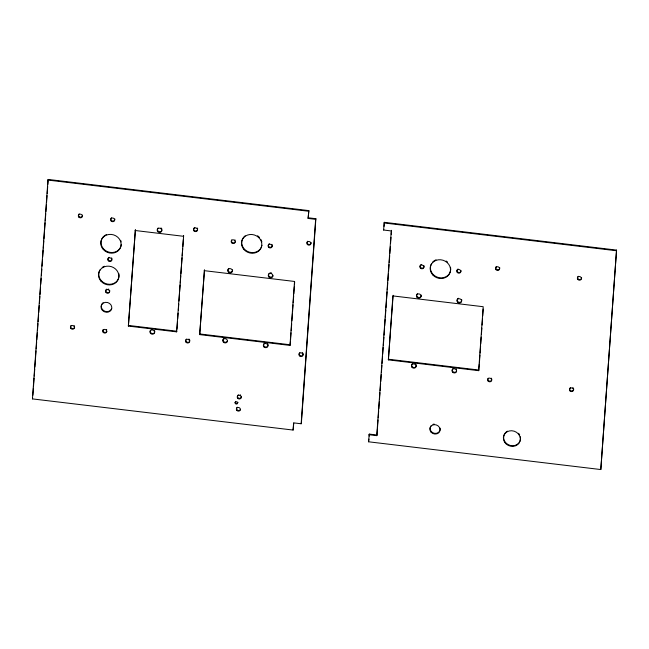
<?xml version="1.0" encoding="UTF-8"?>
<svg xmlns="http://www.w3.org/2000/svg" width="649" height="649" viewBox="0 0 649 649"><rect width="100%" height="100%" fill="white"/><g stroke="black" fill="none" stroke-linecap="round" stroke-linejoin="round"><path stroke-width="0.97" d="M293.77 423.132L293.105 430.06L32.45 398.9L47.977 180.081L48.196 179.448L308.851 210.609L308.113 218.437L315.649 219.338L315.876 218.705L308.34 217.804M32.888 395.241L33.391 388.183M33.529 386.171L34.105 378.099M34.251 376.087L34.746 369.03M34.892 367.01L35.395 359.952M35.533 357.932L36.036 350.874M36.182 348.862L36.677 341.796M36.823 339.784L37.326 332.726M37.464 330.706L37.966 323.648M38.113 321.628L38.616 314.57M38.753 312.558L39.256 305.501M39.402 303.481L39.897 296.423M40.043 294.403L40.546 287.345M40.757 284.319L41.187 278.267M41.398 275.241L41.828 269.197M42.047 266.171L42.477 260.119M42.688 257.093L43.191 250.035M43.337 248.015L43.832 240.957M43.978 238.946L44.481 231.88M44.619 229.868L45.122 222.81M45.268 220.79L45.763 213.732M45.909 211.712L46.412 204.654M46.55 202.642L47.053 195.584M47.199 193.564L47.693 186.506M47.839 184.486L48.196 179.448M128.372 326.082L135.373 229.876L128.372 326.082L176.617 331.85L176.836 331.217L128.591 325.449M176.617 331.85L183.618 235.644L183.472 237.656M176.982 329.205L177.477 322.164M177.696 319.146L178.126 313.11M178.337 310.092L178.767 304.057M178.978 301.039L179.481 293.997M179.619 291.985L180.122 284.943M180.268 282.932L180.763 275.89M180.909 273.87L181.404 266.828M181.55 264.816L182.044 257.775M182.191 255.763L182.694 248.721M182.831 246.709L183.334 239.668M199.689 334.608L204.451 270.025L199.689 334.608L289.989 345.406L290.428 341.78M289.989 345.406L294.524 281.455L204.224 270.657M290.565 339.776L291.06 332.783M291.206 330.787L291.701 323.786M291.912 320.793L292.407 313.8M292.553 311.796L293.048 304.803M293.186 302.807L293.689 295.806M293.827 293.81L294.322 286.817M294.468 284.822L294.678 281.82M293.105 430.06L293.616 422.864L301.152 423.765L301.371 423.132L315.876 218.705M308.113 218.437L308.851 210.609M301.152 423.765L315.649 219.338M369.062 434.733L376.753 435.649L391.274 230.947L383.583 230.022L384.313 222.331L616.55 250.1L600.804 469.551L368.559 441.791L369.289 434.1L376.98 435.017L377.41 428.965M368.932 439.138L368.559 441.791M369.143 436.112L369.289 434.1M384.021 226.363L384.313 222.331M377.548 426.953L378.051 419.895M378.197 417.875L378.692 410.817M378.838 408.797L379.341 401.739M379.478 399.727L379.981 392.661M380.127 390.649L380.63 383.591M380.768 381.571L381.271 374.514M381.417 372.494L381.912 365.436M382.058 363.424L382.561 356.366M382.699 354.346L383.202 347.288M383.348 345.268L383.916 337.204M384.062 335.184L384.565 328.126M384.703 326.106L385.206 319.048M385.352 317.037L385.847 309.979M385.993 307.959L386.496 300.901M386.634 298.881L387.137 291.823M387.283 289.811L387.778 282.745M387.924 280.733L388.427 273.675M388.564 271.655L389.067 264.597M389.213 262.577L389.708 255.519M389.854 253.508L390.357 246.45M390.568 243.424L390.998 237.372M391.217 234.346L391.501 230.314M388.37 359.871L392.905 295.92L483.205 306.717L478.67 370.668L388.37 359.871L393.132 295.287M478.67 370.668L479.319 364.04M479.457 362.045L479.952 355.044M480.098 353.048L480.593 346.055M480.739 344.051L481.234 337.058M481.444 334.065L481.866 328.07M482.085 325.068L482.507 319.073M482.718 316.071L483.213 309.078M600.804 469.551L616.55 250.1M32.45 398.9L32.677 398.267M235.108 402.769L235.336 402.137M237.575 403.061L237.794 402.437M383.583 230.022L383.81 229.389M376.753 435.649L376.98 435.017M47.977 180.081L308.624 211.241M384.086 222.964L616.323 250.733M135.146 230.509L183.391 236.277M199.916 333.975L290.208 344.773M388.597 359.238L478.889 370.035M460.985 270.463A2.028 1.825 19.5 0 1 459.581 272.507A2.028 1.825 19.5 0 1 457.156 271.258A2.028 1.825 19.5 0 1 458.137 268.994M423.902 265.579A2.028 1.825 19.5 0 1 421.972 268.126A2.028 1.825 19.5 0 1 420.438 265.165M420.779 264.824A2.028 1.825 19.5 0 1 421.712 264.451M450.544 267.258A10.279 9.281 19.5 0 1 439.016 277.675A10.279 9.281 19.5 0 1 431.642 263.453M432.623 262.155A10.279 9.281 19.5 0 1 436.055 259.819M446.212 261.036A10.279 9.281 19.5 0 1 447.599 262.139M491.869 379.56A2.028 1.825 19.5 0 1 489.224 381.028A2.028 1.825 19.5 0 1 488.202 378.197M491.374 378.189A2.028 1.825 19.5 0 1 491.666 378.61M499.738 267.688A2.028 1.825 19.5 0 1 497.637 269.765A2.028 1.825 19.5 0 1 495.868 267.226M496.104 266.804A2.028 1.825 19.5 0 1 496.444 266.463M573.667 388.856A2.028 1.825 19.5 0 1 571.063 390.812A2.028 1.825 19.5 0 1 570.382 387.64M572.816 387.631A2.028 1.825 19.5 0 1 573.505 388.394M581.577 277.472A2.028 1.825 19.5 0 1 578.965 279.427A2.028 1.825 19.5 0 1 578.283 276.247M520.36 436.736A8.567 7.731 19.5 0 1 514.892 445.465A8.567 7.731 19.5 0 1 504.484 440.939A8.567 7.731 19.5 0 1 507.437 431.114M518.567 433.281A8.567 7.731 19.5 0 1 519.687 434.919M440.16 428.113A5.143 4.64 19.5 0 1 434.181 433.272A5.143 4.64 19.5 0 1 430.936 425.882M432.915 424.397A5.143 4.64 19.5 0 1 434.173 424.073M461.788 300.503A2.336 2.109 19.5 0 1 458.746 302.199A2.336 2.109 19.5 0 1 457.561 298.929M457.959 298.532A2.336 2.109 19.5 0 1 458.462 298.256M461.561 299.408A2.336 2.109 19.5 0 1 461.755 299.943M456.669 371.017A2.296 2.077 19.5 0 1 453.018 371.707A2.296 2.077 19.5 0 1 453.513 368.275M456.223 368.94A2.296 2.077 19.5 0 1 456.555 369.411M421.242 295.092A2.336 2.109 19.5 0 1 418.824 297.493A2.336 2.109 19.5 0 1 416.788 294.565M417.056 294.078A2.336 2.109 19.5 0 1 417.453 293.681M416.082 364.592A2.336 2.109 19.5 0 1 415.206 367.302A2.336 2.109 19.5 0 1 412.139 366.563A2.336 2.109 19.5 0 1 412.48 363.716M415.287 363.716A2.336 2.109 19.5 0 1 415.741 364.105M111.766 308.567A5.452 4.924 19.5 0 1 103.662 310.628A5.452 4.924 19.5 0 1 103.094 302.718M189.613 339.792A2.028 1.825 19.5 0 1 188.859 342.145A2.028 1.825 19.5 0 1 186.198 341.504A2.028 1.825 19.5 0 1 186.49 339.038M188.924 339.038A2.028 1.825 19.5 0 1 189.321 339.378M118.889 273.667A10.279 9.281 19.5 0 1 107.361 284.084A10.279 9.281 19.5 0 1 99.987 269.862M102.201 267.461A10.279 9.281 19.5 0 1 104.408 266.228M197.612 229.819A2.028 1.825 19.5 0 1 194.83 230.719A2.028 1.825 19.5 0 1 194.051 227.994M194.392 227.653A2.028 1.825 19.5 0 1 194.83 227.41M197.223 227.986A2.028 1.825 19.5 0 1 197.685 228.87M311.058 242.426A2.028 1.825 19.5 0 1 308.445 244.381A2.028 1.825 19.5 0 1 307.764 241.201M161.909 230.468A2.336 2.109 19.5 0 1 158.429 231.352A2.336 2.109 19.5 0 1 158.194 227.961M161.001 227.961A2.336 2.109 19.5 0 1 161.455 228.351M161.788 228.837A2.336 2.109 19.5 0 1 161.982 229.373M154.567 330.625A2.336 2.109 19.5 0 1 152.345 333.562A2.336 2.109 19.5 0 1 150.576 330.146M151.468 329.473A2.336 2.109 19.5 0 1 152.044 329.327M302.986 353.348A2.028 1.825 19.5 0 1 302.231 355.701A2.028 1.825 19.5 0 1 299.57 355.052A2.028 1.825 19.5 0 1 299.862 352.594M302.304 352.585A2.028 1.825 19.5 0 1 302.694 352.926M272.239 246.149A2.028 1.825 19.5 0 1 269.457 247.042A2.028 1.825 19.5 0 1 268.678 244.316M269.019 243.975A2.028 1.825 19.5 0 1 269.457 243.732M271.85 244.316A2.028 1.825 19.5 0 1 272.304 245.2M235.319 241.736A2.028 1.825 19.5 0 1 232.537 242.629A2.028 1.825 19.5 0 1 231.758 239.903M234.93 239.903A2.028 1.825 19.5 0 1 235.222 240.317M261.936 245.257A10.279 9.281 19.5 0 1 246.993 251.163A10.279 9.281 19.5 0 1 245.168 235.79M257.531 235.774A10.279 9.281 19.5 0 1 259.527 237.502M261.003 239.627A10.279 9.281 19.5 0 1 261.863 241.996M114.824 218.964A2.028 1.825 19.5 0 1 112.22 220.92A2.028 1.825 19.5 0 1 111.539 217.748M74.651 326.974A2.028 1.825 19.5 0 1 72.007 328.451A2.028 1.825 19.5 0 1 70.984 325.611M74.156 325.611A2.028 1.825 19.5 0 1 74.448 326.025M111.936 259.73A2.028 1.825 19.5 0 1 109.154 260.63A2.028 1.825 19.5 0 1 108.367 257.896M108.716 257.556A2.028 1.825 19.5 0 1 109.146 257.312M111.539 257.896A2.028 1.825 19.5 0 1 112.001 258.781M109.746 290.541A2.028 1.825 19.5 0 1 108.342 292.594A2.028 1.825 19.5 0 1 105.917 291.344A2.028 1.825 19.5 0 1 106.898 289.081M108.424 289.073A2.028 1.825 19.5 0 1 108.894 289.316M82.52 215.103A2.028 1.825 19.5 0 1 80.427 217.188A2.028 1.825 19.5 0 1 78.659 214.641M78.886 214.227A2.028 1.825 19.5 0 1 79.235 213.886M121.314 244.357A10.279 9.281 19.5 0 1 105.511 250.603A10.279 9.281 19.5 0 1 106.655 234.467M120.641 240.3A10.279 9.281 19.5 0 1 121.144 241.899M106.858 331.306A2.028 1.825 19.5 0 1 104.075 332.207A2.028 1.825 19.5 0 1 103.288 329.473M106.468 329.473A2.028 1.825 19.5 0 1 106.752 329.887M237.777 402.137A1.249 1.128 19.5 0 1 236.171 403.337A1.249 1.128 19.5 0 1 235.749 401.382M240.495 409.357A2.028 1.825 19.5 0 1 237.485 410.119A2.028 1.825 19.5 0 1 237.274 407.183M241.42 396.263A2.028 1.825 19.5 0 1 240.016 398.316A2.028 1.825 19.5 0 1 237.591 397.066A2.028 1.825 19.5 0 1 238.572 394.803M240.098 394.803A2.028 1.825 19.5 0 1 240.568 395.038M272.994 275.776A2.336 2.109 19.5 0 1 269.781 276.815A2.336 2.109 19.5 0 1 268.881 273.667M269.781 272.994A2.336 2.109 19.5 0 1 270.349 272.848M270.957 272.848A2.336 2.109 19.5 0 1 271.55 272.994M232.561 269.83A2.336 2.109 19.5 0 1 229.551 272.085A2.336 2.109 19.5 0 1 228.773 268.418M268.069 344.676A2.296 2.077 19.5 0 1 265.392 346.988A2.296 2.077 19.5 0 1 263.948 343.678M264.338 343.289A2.296 2.077 19.5 0 1 264.833 343.021M267.542 343.678A2.296 2.077 19.5 0 1 267.875 344.148M227.515 340.96A2.336 2.109 19.5 0 1 224.043 341.845A2.336 2.109 19.5 0 1 223.8 338.454M457.294 272.466A2.028 1.825 19.5 0 0 460.693 272.045A2.028 1.825 19.5 0 0 458.405 269.497A2.028 1.825 19.5 0 0 457.294 272.466M420.374 268.053A2.028 1.825 19.5 0 0 423.781 267.623A2.028 1.825 19.5 0 0 421.485 265.084A2.028 1.825 19.5 0 0 420.374 268.053M432.688 274.86A10.279 9.281 19.5 0 0 449.976 272.71A10.279 9.281 19.5 0 0 438.351 259.811A10.279 9.281 19.5 0 0 432.688 274.86M488.137 381.085A2.028 1.825 19.5 0 0 491.544 380.655A2.028 1.825 19.5 0 0 489.249 378.116A2.028 1.825 19.5 0 0 488.137 381.085M496.039 269.692A2.028 1.825 19.5 0 0 499.446 269.27A2.028 1.825 19.5 0 0 497.158 266.731A2.028 1.825 19.5 0 0 496.039 269.692M569.976 390.868A2.028 1.825 19.5 0 0 573.383 390.438A2.028 1.825 19.5 0 0 571.088 387.899A2.028 1.825 19.5 0 0 569.976 390.868M577.878 279.476A2.028 1.825 19.5 0 0 581.285 279.054A2.028 1.825 19.5 0 0 578.989 276.515A2.028 1.825 19.5 0 0 577.878 279.476M504.581 442.139A8.567 7.731 19.5 0 0 519.265 442.805A8.567 7.731 19.5 0 0 511.728 430.741A8.567 7.731 19.5 0 0 504.581 442.139M431.123 432.234A5.143 4.64 19.5 0 0 439.762 431.155A5.143 4.64 19.5 0 0 433.946 424.706A5.143 4.64 19.5 0 0 431.123 432.234M412.042 367.342A2.336 2.109 19.5 0 0 415.968 366.855A2.336 2.109 19.5 0 0 413.332 363.927A2.336 2.109 19.5 0 0 412.042 367.342M452.588 372.128A2.296 2.077 19.5 0 0 456.45 371.65A2.296 2.077 19.5 0 0 453.846 368.77A2.296 2.077 19.5 0 0 452.588 372.128M457.521 302.158A2.336 2.109 19.5 0 0 461.447 301.671A2.336 2.109 19.5 0 0 458.811 298.743A2.336 2.109 19.5 0 0 457.521 302.158M417.015 297.307A2.336 2.109 19.5 0 0 420.941 296.82A2.336 2.109 19.5 0 0 418.305 293.892A2.336 2.109 19.5 0 0 417.015 297.307M102.38 310.344A5.452 4.924 19.5 0 0 111.539 309.2A5.452 4.924 19.5 0 0 105.373 302.361A5.452 4.924 19.5 0 0 102.38 310.344M186.085 342.266A2.028 1.825 19.5 0 0 189.492 341.845A2.028 1.825 19.5 0 0 187.196 339.305A2.028 1.825 19.5 0 0 186.085 342.266M101.041 281.268A10.279 9.281 19.5 0 0 118.321 279.119A10.279 9.281 19.5 0 0 106.696 266.22A10.279 9.281 19.5 0 0 101.041 281.268M193.986 230.874A2.028 1.825 19.5 0 0 197.393 230.452A2.028 1.825 19.5 0 0 195.098 227.913A2.028 1.825 19.5 0 0 193.986 230.874M307.358 244.43A2.028 1.825 19.5 0 0 310.766 244.008A2.028 1.825 19.5 0 0 308.478 241.469A2.028 1.825 19.5 0 0 307.358 244.43M299.457 355.822A2.028 1.825 19.5 0 0 302.864 355.401A2.028 1.825 19.5 0 0 300.568 352.853A2.028 1.825 19.5 0 0 299.457 355.822M150.536 333.375A2.336 2.109 19.5 0 0 154.462 332.888A2.336 2.109 19.5 0 0 151.817 329.96A2.336 2.109 19.5 0 0 150.536 333.375M157.756 231.588A2.336 2.109 19.5 0 0 161.682 231.101A2.336 2.109 19.5 0 0 159.037 228.172A2.336 2.109 19.5 0 0 157.756 231.588M70.928 328.499A2.028 1.825 19.5 0 0 74.327 328.078A2.028 1.825 19.5 0 0 72.039 325.538A2.028 1.825 19.5 0 0 70.928 328.499M111.133 220.968A2.028 1.825 19.5 0 0 114.532 220.546A2.028 1.825 19.5 0 0 112.245 218.007A2.028 1.825 19.5 0 0 111.133 220.968M244.016 249.597A10.279 9.281 19.5 0 0 261.296 247.447A10.279 9.281 19.5 0 0 249.67 234.549A10.279 9.281 19.5 0 0 244.016 249.597M231.693 242.791A2.028 1.825 19.5 0 0 235.1 242.369A2.028 1.825 19.5 0 0 232.804 239.822A2.028 1.825 19.5 0 0 231.693 242.791M268.613 247.204A2.028 1.825 19.5 0 0 272.012 246.782A2.028 1.825 19.5 0 0 269.724 244.243A2.028 1.825 19.5 0 0 268.613 247.204M103.232 332.361A2.028 1.825 19.5 0 0 106.631 331.939A2.028 1.825 19.5 0 0 104.343 329.4A2.028 1.825 19.5 0 0 103.232 332.361M103.288 249.5A10.279 9.281 19.5 0 0 120.576 247.358A10.279 9.281 19.5 0 0 108.951 234.459A10.279 9.281 19.5 0 0 103.288 249.5M78.829 217.107A2.028 1.825 19.5 0 0 82.228 216.685A2.028 1.825 19.5 0 0 79.941 214.146A2.028 1.825 19.5 0 0 78.829 217.107M106.055 292.545A2.028 1.825 19.5 0 0 109.454 292.123A2.028 1.825 19.5 0 0 107.166 289.584A2.028 1.825 19.5 0 0 106.055 292.545M108.31 260.784A2.028 1.825 19.5 0 0 111.709 260.363A2.028 1.825 19.5 0 0 109.421 257.823A2.028 1.825 19.5 0 0 108.31 260.784M236.869 410.411A2.028 1.825 19.5 0 0 240.268 409.99A2.028 1.825 19.5 0 0 237.98 407.45A2.028 1.825 19.5 0 0 236.869 410.411M235.417 403.613A1.249 1.128 19.5 0 0 237.51 403.353A1.249 1.128 19.5 0 0 236.098 401.788A1.249 1.128 19.5 0 0 235.417 403.613M237.729 398.267A2.028 1.825 19.5 0 0 241.128 397.845A2.028 1.825 19.5 0 0 238.84 395.306A2.028 1.825 19.5 0 0 237.729 398.267M268.84 276.896A2.336 2.109 19.5 0 0 272.767 276.409A2.336 2.109 19.5 0 0 270.13 273.48A2.336 2.109 19.5 0 0 268.84 276.896M228.334 272.053A2.336 2.109 19.5 0 0 232.261 271.558A2.336 2.109 19.5 0 0 229.624 268.629A2.336 2.109 19.5 0 0 228.334 272.053M263.908 346.866A2.296 2.077 19.5 0 0 267.769 346.388A2.296 2.077 19.5 0 0 265.173 343.508A2.296 2.077 19.5 0 0 263.908 346.866M223.361 342.08A2.336 2.109 19.5 0 0 227.288 341.593A2.336 2.109 19.5 0 0 224.651 338.664A2.336 2.109 19.5 0 0 223.361 342.08"/></g></svg>
